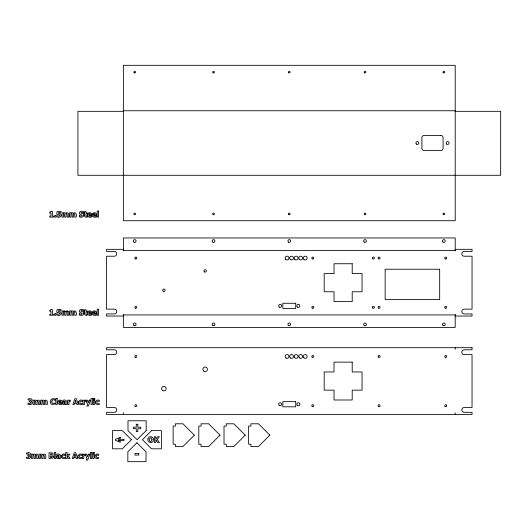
<?xml version="1.0" encoding="UTF-8"?>
<svg xmlns="http://www.w3.org/2000/svg" width="527" height="527" viewBox="0 0 527 527"><rect width="100%" height="100%" fill="white"/><g stroke="black" fill="none" stroke-linecap="round" stroke-linejoin="round"><path stroke-width="0.79" d="M455.209 314.382L455.209 327.392L123.364 327.392L123.364 314.382M455.209 250.977L455.209 237.96L123.364 237.96L123.364 250.977M123.364 111.316L123.364 65.315L455.209 65.315L455.209 220.721L123.358 220.721L123.364 111.316L77.924 111.316L77.924 175.28L500.65 175.28L500.65 111.316L455.209 111.316M123.364 110.756L455.209 110.756M123.364 249.324L106.533 249.324L106.533 251.419L114.346 251.419A2.404 2.404 0 0 1 116.75 253.823A2.404 2.404 0 0 1 114.346 256.227L106.533 256.227L106.533 309.132L114.346 309.132A2.404 2.404 0 0 1 116.75 311.536A2.404 2.404 0 0 1 114.346 313.94L106.533 313.94L106.533 316.035L123.364 316.035M455.209 249.324L472.04 249.324L472.04 251.419L464.228 251.419A2.404 2.404 0 0 0 461.823 253.823A2.404 2.404 0 0 0 464.228 256.227L472.04 256.227L472.04 309.132L464.228 309.132A2.404 2.404 0 0 0 461.823 311.536A2.404 2.404 0 0 0 464.228 313.94L472.04 313.94L472.04 316.035L455.209 316.035M123.364 250.417L455.209 250.417M63.056 311.536L67.864 311.536M123.364 314.935L455.209 314.935M455.209 347.701L455.209 349.355M455.209 412.76L455.209 414.42M123.364 412.76L123.364 414.42M152 439.597L151.203 441.402A1.179 1.179 0 0 1 150.458 441.488A1.08 1.08 0 0 1 149.793 441.066C147.731 438.727 152.059 435.895 152 439.597M147.955 438.945C146.75 442.673 153.021 444.123 153.449 440.262C154.668 436.521 148.377 435.065 147.955 438.945M51.804 401.146C50.855 405.573 55.994 401.422 55.052 404.11L51.936 404.413A2.451 2.451 0 0 1 50.704 403.392C48.899 400.592 52.278 397.206 55.052 399.104L55.052 400.474L53.84 399.789A1.614 1.614 0 0 0 52.759 399.802L51.804 401.146M57.937 401.844C57.351 404.268 60.374 405.256 62.146 404.249C62.937 401.864 59.34 404.993 59.261 402.582L62.226 402.582C63.029 399.664 58.24 399.051 57.937 401.844M87.515 214.463C86.929 216.887 89.952 217.882 91.724 216.874C92.515 214.489 88.918 217.618 88.839 215.2L91.803 215.2C92.607 212.289 87.818 211.676 87.515 214.463M92.225 214.463C91.632 216.887 94.656 217.882 96.434 216.874C97.218 214.489 93.622 217.618 93.542 215.2L96.507 215.2C97.311 212.289 92.521 211.676 92.225 214.463M87.515 312.623C86.929 315.047 89.952 316.035 91.724 315.027C92.515 312.643 88.918 315.772 88.839 313.361L91.803 313.361C92.607 310.443 87.818 309.83 87.515 312.623M92.225 312.623C91.632 315.047 94.656 316.035 96.434 315.027C97.218 312.643 93.622 315.772 93.542 313.361L96.507 313.361C97.311 310.443 92.521 309.83 92.225 312.623M30.757 402.661C30.533 404.888 27.009 401.548 27.938 404.249C29.453 405.026 32.503 404.723 32.187 402.444A1.186 1.186 0 0 0 31.811 401.791C29.993 401.442 32.694 400.909 32.028 399.723A1.186 1.186 0 0 0 31.475 398.959L29.94 398.616L28.102 398.979C26.818 401.436 31.706 398.498 30.289 400.856C27.885 401.218 30.125 401.877 30.757 402.661M29.169 456.659C28.945 458.885 25.421 455.545 26.35 458.246C27.865 459.024 30.915 458.721 30.599 456.441A1.186 1.186 0 0 0 30.223 455.789C28.392 455.407 31.1 454.939 30.441 453.721A1.186 1.186 0 0 0 29.887 452.957L28.353 452.614L26.515 452.976C25.224 455.433 30.118 452.495 28.702 454.854C26.297 455.216 28.537 455.875 29.169 456.659M61.251 455.763C60.612 457.976 63.319 459.32 65.058 458.273C65.908 456.026 61.639 458.971 62.66 455.789C63.069 453.754 65.829 456.863 65.058 454.373L64.334 454.109A3.228 3.228 0 0 0 62.7 454.155L61.251 455.763M78.582 401.765C77.937 403.978 80.644 405.322 82.383 404.275C83.24 402.029 78.971 404.973 79.992 401.791C80.4 399.756 83.154 402.865 82.383 400.375L81.659 400.112A3.228 3.228 0 0 0 80.025 400.158L78.582 401.765M77.95 455.763C77.311 457.976 80.018 459.32 81.757 458.273C82.607 456.026 78.339 458.971 79.36 455.789C79.768 453.754 82.528 456.863 81.757 454.373L81.033 454.109A3.228 3.228 0 0 0 79.399 454.155L77.95 455.763M95.539 401.765C94.893 403.978 97.6 405.322 99.34 404.275C100.196 402.029 95.927 404.973 96.948 401.791C97.357 399.756 100.11 402.865 99.34 400.375L98.615 400.112A3.228 3.228 0 0 0 96.981 400.158L95.539 401.765M94.906 455.763C94.267 457.976 96.975 459.32 98.714 458.273C99.563 456.026 95.301 458.971 96.322 455.789C96.731 453.754 99.484 456.863 98.714 454.373L97.989 454.109A3.228 3.228 0 0 0 96.355 454.155L94.906 455.763M61.172 215.168C61.211 217.322 58.471 217.631 56.949 216.887C56.014 214.173 59.551 217.526 59.716 215.22C58.471 212.704 55.684 217.328 57.199 211.36L61.013 211.36L61.013 212.447L58.563 212.447L58.563 213.402L60.48 213.725L61.172 215.168M61.172 313.321C61.211 315.475 58.471 315.785 56.949 315.047C56.014 312.333 59.551 315.68 59.716 313.374C58.471 310.864 55.684 315.482 57.199 309.514L61.013 309.514L61.013 310.601L58.563 310.601L58.563 311.556L60.48 311.879L61.172 313.321M53.635 456.725L53.596 457.133A1.541 1.541 0 0 1 53.036 458.022L49.024 458.49L49.024 452.733L52.634 452.983A1.107 1.107 0 0 1 53.214 453.727C52.463 455.447 52.865 455.203 53.635 456.725M83.839 215.319C83.714 217.513 80.75 217.539 79.248 216.775L79.379 215.405A3.248 3.248 0 0 0 80.848 216.123C84.056 216.037 80.822 214.496 79.577 214.061C78.253 211.61 81.922 210.563 83.615 211.637L83.615 212.954L81.751 212.302L80.763 212.888L83.18 214.028L83.839 215.319M83.839 313.473C83.714 315.666 80.75 315.693 79.248 314.935L79.379 313.565A3.248 3.248 0 0 0 80.848 314.276C84.056 314.191 80.822 312.649 79.577 312.215C78.253 309.764 81.922 308.717 83.615 309.797L83.615 311.108L81.751 310.456L80.763 311.042L83.18 312.182L83.839 313.473M56.501 456.81L56.475 457.528A1.291 1.291 0 0 0 56.83 458.22L57.792 458.609L59.169 458.029L59.169 458.49L60.519 458.49C61.791 455.624 59.676 452.963 56.817 454.241L56.817 455.288L59.11 455.308C59.123 456.224 56.606 455.354 56.501 456.81M62.647 402.812L62.621 403.53A1.291 1.291 0 0 0 62.976 404.222L63.938 404.611L65.315 404.031L65.315 404.492L66.665 404.492C67.937 401.627 65.822 398.965 62.963 400.243L62.963 401.291L65.256 401.31C65.269 402.226 62.753 401.357 62.647 402.812M52.147 456.698C51.982 457.989 49.354 457.667 50.467 455.993L51.712 456.053L52.147 456.698M63.991 402.951L64.129 403.557L64.979 403.59L65.315 402.457L63.991 402.951M57.845 456.949L57.983 457.555L58.833 457.588L59.169 456.454L57.845 456.949M51.079 211.34L50.671 211.979L49.722 212.124L49.722 213.066L50.935 213.066L50.935 216.11L49.722 216.11L49.722 217.117L53.53 217.117L53.53 216.11L52.338 216.11L52.338 211.34L51.079 211.34M51.079 309.494L50.671 310.133L49.722 310.284L49.722 311.22L50.935 311.22L50.935 314.27L49.722 314.27L49.722 315.271L53.53 315.271L53.53 314.27L52.338 314.27L52.338 309.494L51.079 309.494M51.784 454.36C50.388 456.639 50.164 452.199 51.784 454.36M88.905 214.021L88.832 214.384L90.473 214.384L90.031 213.567L88.905 214.021M93.608 214.021L93.536 214.384L95.176 214.384L94.735 213.567L93.608 214.021M59.327 401.396L59.255 401.765L60.888 401.765L60.453 400.942L59.327 401.396M88.905 312.175L88.832 312.544L90.473 312.544L90.031 311.72L88.905 312.175M93.608 312.175L93.536 312.544L95.176 312.544L94.735 311.72L93.608 312.175M74.689 403.32L74.333 404.492L72.884 404.492L74.827 398.735L76.408 398.735L78.352 404.492L76.863 404.492L76.501 403.32L74.689 403.32M74.063 457.317L73.701 458.49L72.252 458.49L74.202 452.733L75.776 452.733L77.726 458.49L76.231 458.49L75.875 457.317L74.063 457.317M75.598 400.375L75.012 402.272L76.184 402.272L75.598 400.375M74.966 454.373L74.379 456.27L75.559 456.27L74.966 454.373M89.122 400.151L88.266 402.872L87.357 400.151L85.282 400.197L84.379 400.77L84.379 400.151L83.029 400.151L83.029 404.492L84.379 404.492L84.379 401.587L85.941 401.429L85.941 400.151L87.528 404.387L86.869 406.086L88.325 406.086L90.519 400.151L89.122 400.151M88.496 454.149L87.64 456.869L86.724 454.149L84.649 454.195L83.753 454.768L83.753 454.149L82.396 454.149L82.396 458.49L83.753 458.49L83.753 455.585L85.315 455.427L85.315 454.149L86.896 458.385L86.237 460.084L87.693 460.084L89.886 454.149L88.496 454.149M156.078 440.137L155.794 442.476L154.352 442.476L154.352 436.718L155.794 436.718L155.794 439.274L157.639 436.718L159.312 436.718L157.257 439.393L159.398 442.476L157.652 442.476L156.078 440.137M67.258 456.599L67.054 458.49L65.697 458.49L65.697 452.469L67.054 452.469L67.054 455.848L68.339 454.149L69.933 454.149L68.411 456.02L70.045 458.49L68.438 458.49L67.258 456.599M131.401 439.722L122.317 448.806L112.468 448.806L112.468 430.631L122.317 430.631L131.401 439.722M146.17 430.631L137.086 439.722L127.995 430.631L127.995 420.783L146.17 420.783L146.17 430.631M136.934 442.752L127.844 451.837L127.844 461.685L146.019 461.685L146.019 451.837L136.934 442.752M151.552 430.631L142.461 439.722L151.552 448.806L161.394 448.806L161.394 430.631L151.552 430.631M194.331 435.15L182.968 446.507L175.399 446.507L175.399 444.241L173.126 444.241L173.126 426.06L175.399 426.06L175.399 423.787L182.968 423.787L194.331 435.15M220.003 435.15L208.646 446.507L201.07 446.507L201.07 444.241L198.798 444.241L198.798 426.06L201.07 426.06L201.07 423.787L208.646 423.787L220.003 435.15M245.226 435.15L233.863 446.507L226.294 446.507L226.294 444.241L224.021 444.241L224.021 426.06L226.294 426.06L226.294 423.787L233.863 423.787L245.226 435.15M269.837 435.15L258.48 446.507L250.905 446.507L250.905 444.241L248.632 444.241L248.632 426.06L250.905 426.06L250.905 423.787L258.48 423.787L269.837 435.15M66.237 213.086L65.855 213.409L64.696 212.651L63.405 213.251L63.405 212.77L62.054 212.77L62.054 217.117L63.405 217.117L63.405 214.041L64.037 213.778L64.63 214.41L64.643 217.117L66.007 217.117L66.007 214.041L66.639 213.778L67.232 214.403L67.245 217.117L68.609 217.117C69.235 215.662 68.714 211.281 66.237 213.086M73.793 213.086L73.411 213.409L72.252 212.651L70.961 213.251L70.961 212.77L69.61 212.77L69.61 217.117L70.961 217.117L70.961 214.041L71.6 213.778L72.186 214.41L72.199 217.117L73.563 217.117L73.563 214.041L74.195 213.778L74.788 214.403L74.801 217.117L76.165 217.117C76.79 215.662 76.27 211.281 73.793 213.086M66.237 311.24L65.855 311.562L64.696 310.805L63.405 311.411L63.405 310.93L62.054 310.93L62.054 315.271L63.405 315.271L63.405 312.195L64.037 311.931L64.63 312.564L64.643 315.271L66.007 315.271L66.007 312.195L66.639 311.931L67.232 312.564L67.245 315.271L68.609 315.271C69.235 313.815 68.714 309.435 66.237 311.24M73.793 311.24L73.411 311.562L72.252 310.805L70.961 311.411L70.961 310.93L69.61 310.93L69.61 315.271L70.961 315.271L70.961 312.195L71.6 311.931L72.186 312.564L72.199 315.271L73.563 315.271L73.563 312.195L74.195 311.931L74.788 312.564L74.801 315.271L76.165 315.271C76.79 313.815 76.27 309.435 73.793 311.24M37.285 400.461L36.91 400.783L35.744 400.026L34.459 400.632L34.459 400.151L33.102 400.151L33.102 404.492L34.459 404.492L34.459 401.416L35.092 401.152L35.684 401.785L35.698 404.492L37.055 404.492L37.055 401.416L37.694 401.152L38.287 401.785L38.293 404.492L39.657 404.492C40.289 403.036 39.762 398.656 37.285 400.461M44.841 400.461L44.466 400.783L43.3 400.026L42.015 400.632L42.015 400.151L40.658 400.151L40.658 404.492L42.015 404.492L42.015 401.416L42.647 401.152L43.24 401.785L43.254 404.492L44.611 404.492L44.611 401.416L45.25 401.152L45.842 401.785L45.849 404.492L47.213 404.492C47.845 403.036 47.318 398.656 44.841 400.461M35.698 454.458L35.316 454.781L34.156 454.024L32.872 454.63L32.872 454.149L31.515 454.149L31.515 458.49L32.872 458.49L32.872 455.414L33.504 455.15L34.097 455.783L34.11 458.49L35.467 458.49L35.467 455.414L36.106 455.15L36.699 455.783L36.706 458.49L38.069 458.49C38.702 457.034 38.175 452.653 35.698 454.458M43.254 454.458L42.878 454.781L41.712 454.024L40.427 454.63L40.427 454.149L39.07 454.149L39.07 458.49L40.427 458.49L40.427 455.414L41.06 455.15L41.653 455.783L41.666 458.49L43.023 458.49L43.023 455.414L43.662 455.15L44.255 455.783L44.261 458.49L45.625 458.49C46.257 457.034 45.73 452.653 43.254 454.458M69.274 400.56L69.017 400.77L69.017 400.151L67.667 400.151L67.667 404.492L69.017 404.492L69.017 401.587C70.98 402.246 71.112 399.071 69.274 400.56M120.268 437.351L115.301 439.419L115.301 440.269L120.268 442.331L120.268 441.264L118.101 440.381L124.076 440.381L124.076 439.307L118.114 439.307L120.268 438.424L120.268 437.351M87.126 216.123L86.006 215.958L85.941 213.718L87.245 213.718L87.245 212.77L85.941 212.77L85.941 211.531L84.584 211.531L84.584 212.77L84.07 212.77L84.07 213.718L84.584 213.718C83.839 215.662 85.005 218.026 87.245 217.078L87.126 216.123M87.126 314.276L86.006 314.118L85.941 311.872L87.245 311.872L87.245 310.93L85.941 310.93L85.941 309.685L84.584 309.685L84.584 310.93L84.07 310.93L84.07 311.872L84.584 311.872C83.839 313.815 85.005 316.18 87.245 315.232L87.126 314.276M440.816 135.446L424.156 135.446A2.273 2.273 0 0 0 421.883 137.718L421.883 148.318A2.273 2.273 0 0 0 424.156 150.59L440.816 150.59A2.273 2.273 0 0 0 443.088 148.318L443.088 137.718A2.273 2.273 0 0 0 440.816 135.446M98.562 211.096L97.205 211.096L97.205 217.117L98.562 217.117L98.562 211.096M55.934 215.596L54.564 215.596L54.564 217.117L55.934 217.117L55.934 215.596M352.207 263.744L334.026 263.744L334.026 273.592L324.184 273.592L324.184 291.767L334.026 291.767L334.026 301.609L352.207 301.609L352.207 291.767L362.049 291.767L362.049 273.592L352.207 273.592L352.207 263.744M439.683 269.231L385.151 269.231L385.151 299.527L439.683 299.527L439.683 269.231M295.726 303.275L282.847 303.275L282.847 308.427L295.726 308.427L295.726 303.275M98.562 309.25L97.205 309.25L97.205 315.271L98.562 315.271L98.562 309.25M55.934 313.749L54.564 313.749L54.564 315.271L55.934 315.271L55.934 313.749M472.04 347.701L106.533 347.701L106.533 349.796L114.346 349.796A2.404 2.404 0 0 1 116.75 352.207A2.404 2.404 0 0 1 114.346 354.612L106.533 354.612L106.533 407.509L114.346 407.509A2.404 2.404 0 0 1 116.75 409.914A2.404 2.404 0 0 1 114.346 412.318L106.533 412.318L106.533 414.42L472.04 414.42L472.04 412.318L464.228 412.318A2.404 2.404 0 0 1 461.823 409.914A2.404 2.404 0 0 1 464.228 407.509L472.04 407.509L472.04 354.612L464.228 354.612A2.404 2.404 0 0 1 461.823 352.207A2.404 2.404 0 0 1 464.228 349.796L472.04 349.796L472.04 347.701M352.207 362.128L334.026 362.128L334.026 371.97L324.184 371.97L324.184 390.151L334.026 390.151L334.026 399.993L352.207 399.993L352.207 390.151L362.049 390.151L362.049 371.97L352.207 371.97L352.207 362.128M57.179 398.471L55.829 398.471L55.829 404.492L57.179 404.492L57.179 398.471M92.377 398.471L91.026 398.471L91.026 404.492L92.377 404.492L92.377 398.471M94.807 398.471L93.378 398.471L93.378 399.532L94.807 399.532L94.807 398.471M94.768 400.151L93.417 400.151L93.417 404.492L94.768 404.492L94.768 400.151M295.726 401.66L282.847 401.66L282.847 406.804L295.726 406.804L295.726 401.66M137.824 424.255L136.295 424.255L136.295 427.199L133.324 427.199L133.324 428.701L136.295 428.701L136.295 431.646L137.824 431.646L137.824 428.701L140.795 428.701L140.795 427.199L137.824 427.199L137.824 424.255M55.737 452.469L54.386 452.469L54.386 458.49L55.737 458.49L55.737 452.469M91.751 452.469L90.394 452.469L90.394 458.49L91.751 458.49L91.751 452.469M94.181 452.469L92.745 452.469L92.745 453.53L94.181 453.53L94.181 452.469M138.832 453.457L134.984 453.457L134.984 455.071L138.832 455.071L138.832 453.457M94.142 454.149L92.785 454.149L92.785 458.49L94.142 458.49L94.142 454.149M134.042 242.17A1.364 1.364 0 0 0 136.085 240.991A1.364 1.364 0 0 0 134.042 239.811A1.364 1.364 0 0 0 134.042 242.17M212.868 242.17A1.364 1.364 0 0 0 214.911 240.991A1.364 1.364 0 0 0 212.868 239.811A1.364 1.364 0 0 0 212.868 242.17M288.605 242.17A1.364 1.364 0 0 0 290.647 240.991A1.364 1.364 0 0 0 288.605 239.811A1.364 1.364 0 0 0 288.605 242.17M364.341 242.17A1.364 1.364 0 0 0 366.384 240.991A1.364 1.364 0 0 0 364.341 239.811A1.364 1.364 0 0 0 364.341 242.17M442.884 241.952A1.364 1.364 0 0 0 445.163 241.34A1.364 1.364 0 0 0 443.497 239.673A1.364 1.364 0 0 0 442.884 241.952M443.167 325.548A1.364 1.364 0 0 0 445.21 324.368A1.364 1.364 0 0 0 443.167 323.183A1.364 1.364 0 0 0 443.167 325.548M364.341 325.548A1.364 1.364 0 0 0 366.384 324.368A1.364 1.364 0 0 0 364.341 323.183A1.364 1.364 0 0 0 364.341 325.548M288.605 325.548A1.364 1.364 0 0 0 290.647 324.368A1.364 1.364 0 0 0 288.605 323.183A1.364 1.364 0 0 0 288.605 325.548M212.868 325.548A1.364 1.364 0 0 0 214.911 324.368A1.364 1.364 0 0 0 212.868 323.183A1.364 1.364 0 0 0 212.868 325.548M134.042 325.548A1.364 1.364 0 0 0 136.085 324.368A1.364 1.364 0 0 0 134.042 323.183A1.364 1.364 0 0 0 134.042 325.548M378.597 308.143A0.982 0.982 0 0 0 380.072 307.294A0.982 0.982 0 0 0 378.597 306.437A0.982 0.982 0 0 0 378.597 308.143M445.058 308.005A0.982 0.982 0 0 0 446.698 307.524A0.982 0.982 0 0 0 445.467 306.345A0.982 0.982 0 0 0 445.058 308.005M445.249 258.915A0.982 0.982 0 0 0 446.725 258.065A0.982 0.982 0 0 0 445.249 257.209A0.982 0.982 0 0 0 445.249 258.915M378.393 258.757A0.982 0.982 0 0 0 380.039 258.316A0.982 0.982 0 0 0 378.834 257.11A0.982 0.982 0 0 0 378.393 258.757M297.617 307.162A1.515 1.515 0 0 0 299.889 305.851A1.515 1.515 0 0 0 297.617 304.54A1.515 1.515 0 0 0 297.617 307.162M279.442 307.162A1.515 1.515 0 0 0 281.714 305.851A1.515 1.515 0 0 0 279.442 304.54A1.515 1.515 0 0 0 279.442 307.162M163.278 291.299A1.212 1.212 0 0 0 165.096 290.252A1.212 1.212 0 0 0 163.278 289.204A1.212 1.212 0 0 0 163.278 291.299M204.305 271.794A1.212 1.212 0 0 0 206.327 271.253A1.212 1.212 0 0 0 204.845 269.765A1.212 1.212 0 0 0 204.305 271.794M303.908 259.403A1.891 1.891 0 0 0 307.076 258.553A1.891 1.891 0 0 0 304.758 256.234A1.891 1.891 0 0 0 303.908 259.403M299.362 259.403A1.891 1.891 0 0 0 302.531 258.553A1.891 1.891 0 0 0 300.212 256.234A1.891 1.891 0 0 0 299.362 259.403M294.817 259.403A1.891 1.891 0 0 0 297.986 258.553A1.891 1.891 0 0 0 295.667 256.234A1.891 1.891 0 0 0 294.817 259.403M290.667 259.706A1.891 1.891 0 0 0 293.506 258.065A1.891 1.891 0 0 0 290.667 256.425A1.891 1.891 0 0 0 290.667 259.706M285.733 259.403A1.891 1.891 0 0 0 288.901 258.553A1.891 1.891 0 0 0 286.583 256.234A1.891 1.891 0 0 0 285.733 259.403M135.334 308.143A0.982 0.982 0 0 0 136.809 307.294A0.982 0.982 0 0 0 135.334 306.437A0.982 0.982 0 0 0 135.334 308.143M135.129 258.757A0.982 0.982 0 0 0 136.776 258.316A0.982 0.982 0 0 0 135.571 257.11A0.982 0.982 0 0 0 135.129 258.757M312.327 308.143A0.982 0.982 0 0 0 313.809 307.294A0.982 0.982 0 0 0 312.327 306.437A0.982 0.982 0 0 0 312.327 308.143M312.122 258.757A0.982 0.982 0 0 0 313.769 258.316A0.982 0.982 0 0 0 312.564 257.11A0.982 0.982 0 0 0 312.122 258.757M372.714 258.757A0.982 0.982 0 0 0 374.361 258.316A0.982 0.982 0 0 0 373.156 257.11A0.982 0.982 0 0 0 372.714 258.757M372.714 307.985A0.982 0.982 0 0 0 374.361 307.544A0.982 0.982 0 0 0 373.156 306.339A0.982 0.982 0 0 0 372.714 307.985M134.313 214.627A0.83 0.83 0 0 0 135.558 213.903A0.83 0.83 0 0 0 134.313 213.185A0.83 0.83 0 0 0 134.313 214.627M213.132 214.627A0.83 0.83 0 0 0 214.384 213.903A0.83 0.83 0 0 0 213.132 213.185A0.83 0.83 0 0 0 213.132 214.627M288.868 214.627A0.83 0.83 0 0 0 290.12 213.903A0.83 0.83 0 0 0 288.868 213.185A0.83 0.83 0 0 0 288.868 214.627M364.605 214.627A0.83 0.83 0 0 0 365.857 213.903A0.83 0.83 0 0 0 364.605 213.185A0.83 0.83 0 0 0 364.605 214.627M443.431 214.627A0.83 0.83 0 0 0 444.676 213.903A0.83 0.83 0 0 0 443.431 213.185A0.83 0.83 0 0 0 443.431 214.627M443.26 72.719A0.83 0.83 0 0 0 444.65 72.351A0.83 0.83 0 0 0 443.629 71.329A0.83 0.83 0 0 0 443.26 72.719M364.434 72.719A0.83 0.83 0 0 0 365.83 72.351A0.83 0.83 0 0 0 364.809 71.329A0.83 0.83 0 0 0 364.434 72.719M288.73 72.752A0.83 0.83 0 0 0 290.1 72.304A0.83 0.83 0 0 0 289.027 71.343A0.83 0.83 0 0 0 288.73 72.752M213.119 72.845A0.83 0.83 0 0 0 214.384 72.146A0.83 0.83 0 0 0 213.145 71.402A0.83 0.83 0 0 0 213.119 72.845M134.293 72.845A0.83 0.83 0 0 0 135.558 72.153A0.83 0.83 0 0 0 134.326 71.402A0.83 0.83 0 0 0 134.293 72.845M416.323 144.036A1.436 1.436 0 0 0 418.728 143.39A1.436 1.436 0 0 0 416.969 141.631A1.436 1.436 0 0 0 416.323 144.036M446.619 144.036A1.436 1.436 0 0 0 449.024 143.39A1.436 1.436 0 0 0 447.265 141.631A1.436 1.436 0 0 0 446.619 144.036M279.126 405.303A1.515 1.515 0 0 0 281.662 404.624A1.515 1.515 0 0 0 279.804 402.766A1.515 1.515 0 0 0 279.126 405.303M303.908 357.787A1.891 1.891 0 0 0 307.076 356.937A1.891 1.891 0 0 0 304.758 354.618A1.891 1.891 0 0 0 303.908 357.787M299.362 357.787A1.891 1.891 0 0 0 302.531 356.937A1.891 1.891 0 0 0 300.212 354.618A1.891 1.891 0 0 0 299.362 357.787M294.817 357.787A1.891 1.891 0 0 0 297.986 356.937A1.891 1.891 0 0 0 295.667 354.618A1.891 1.891 0 0 0 294.817 357.787M290.667 358.083A1.891 1.891 0 0 0 293.506 356.443A1.891 1.891 0 0 0 290.667 354.803A1.891 1.891 0 0 0 290.667 358.083M286.121 358.083A1.891 1.891 0 0 0 288.967 356.443A1.891 1.891 0 0 0 286.121 354.803A1.891 1.891 0 0 0 286.121 358.083M297.3 405.303A1.515 1.515 0 0 0 299.837 404.624A1.515 1.515 0 0 0 297.986 402.766A1.515 1.515 0 0 0 297.3 405.303M135.129 406.37A0.982 0.982 0 0 0 136.776 405.928A0.982 0.982 0 0 0 135.571 404.723A0.982 0.982 0 0 0 135.129 406.37M135.129 357.141A0.982 0.982 0 0 0 136.776 356.7A0.982 0.982 0 0 0 135.571 355.494A0.982 0.982 0 0 0 135.129 357.141M312.122 406.37A0.982 0.982 0 0 0 313.769 405.928A0.982 0.982 0 0 0 312.564 404.723A0.982 0.982 0 0 0 312.122 406.37M312.122 357.141A0.982 0.982 0 0 0 313.769 356.7A0.982 0.982 0 0 0 312.564 355.494A0.982 0.982 0 0 0 312.122 357.141M378.393 357.141A0.982 0.982 0 0 0 380.039 356.7A0.982 0.982 0 0 0 378.834 355.494A0.982 0.982 0 0 0 378.393 357.141M445.249 357.299A0.982 0.982 0 0 0 446.725 356.443A0.982 0.982 0 0 0 445.249 355.593A0.982 0.982 0 0 0 445.249 357.299M445.058 406.383A0.982 0.982 0 0 0 446.698 405.909A0.982 0.982 0 0 0 445.467 404.729A0.982 0.982 0 0 0 445.058 406.383M378.393 406.37A0.982 0.982 0 0 0 380.039 405.928A0.982 0.982 0 0 0 378.834 404.723A0.982 0.982 0 0 0 378.393 406.37M203.554 370.929A2.273 2.273 0 0 0 207.355 369.908A2.273 2.273 0 0 0 204.575 367.128A2.273 2.273 0 0 0 203.554 370.929M162.744 390.599A2.273 2.273 0 0 0 166.157 388.636A2.273 2.273 0 0 0 162.744 386.666A2.273 2.273 0 0 0 162.744 390.599"/></g></svg>
